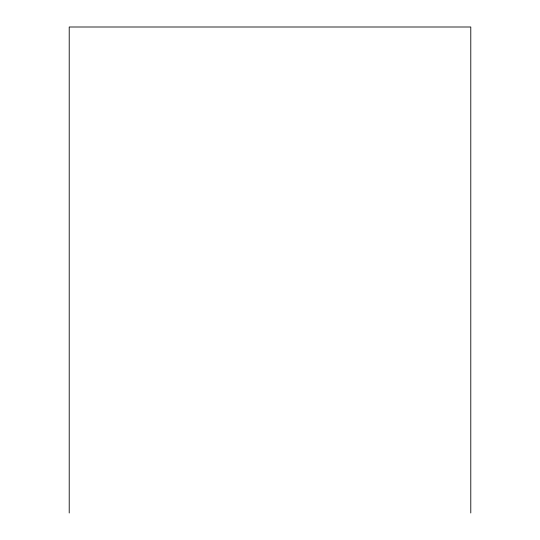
<?xml version="1.0" encoding="UTF-8"?>
<svg xmlns="http://www.w3.org/2000/svg" width="540" height="540" viewBox="0 0 540 540"><rect width="100%" height="100%" fill="white"/><g stroke="black" fill="none" stroke-linecap="round" stroke-linejoin="round"><path stroke-width="0.81" d="M470.786 513L470.786 27L69.215 27L69.215 513"/></g></svg>
